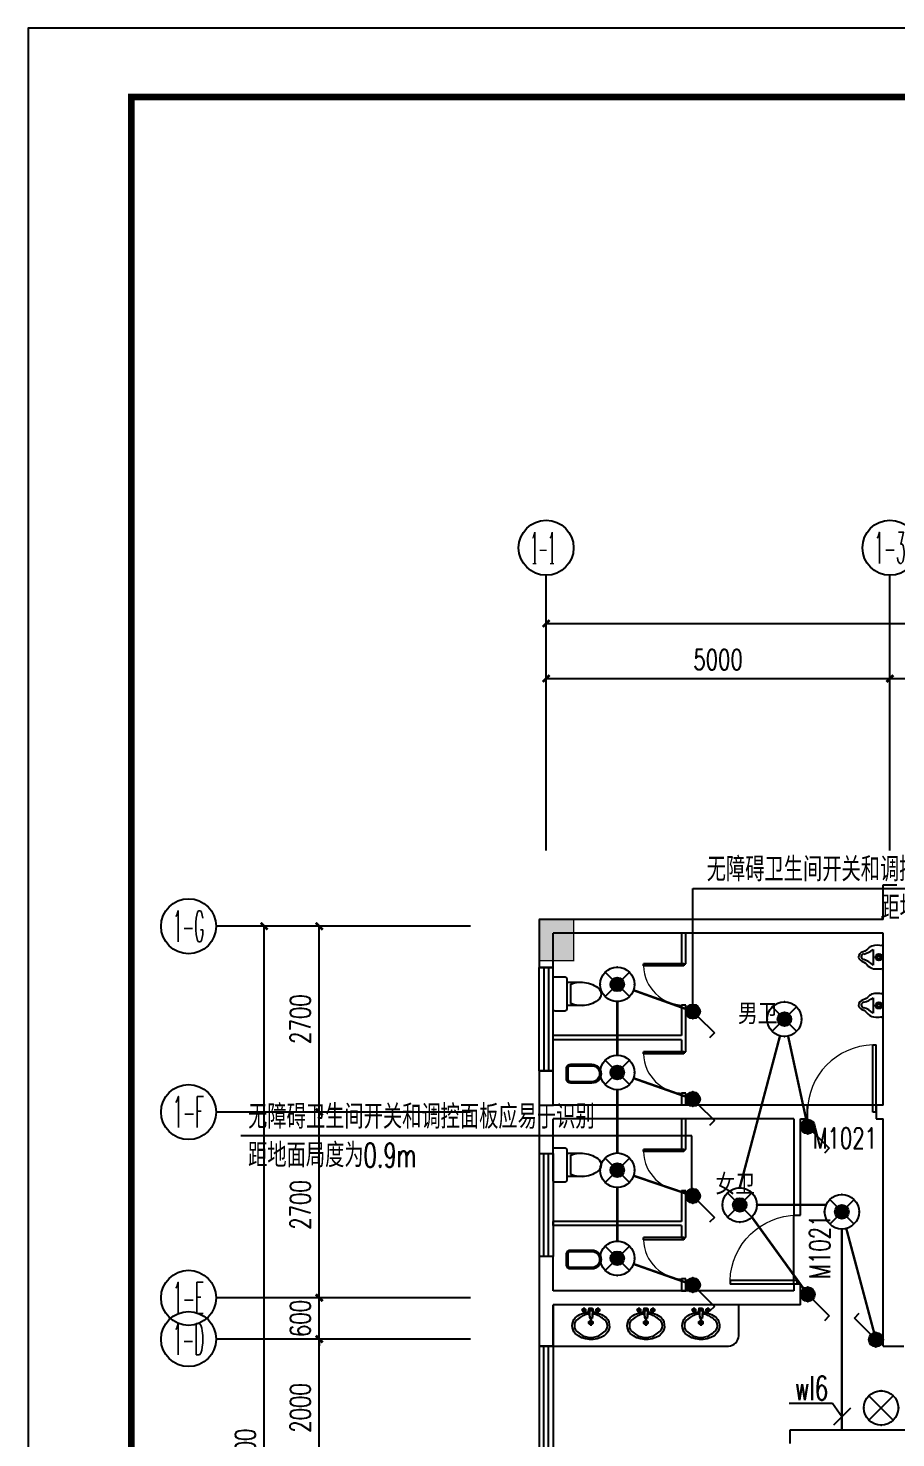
# Model space of a CAD drawing. Extents: x -6243262 to 3079315, y -2914302 to 172723.
# Drawn here: x -5609814 to -5597196, y -670772 to -650286 of the extents above; entities that cross this region are included whole.
import ezdxf
from ezdxf.enums import TextEntityAlignment as Align

# ---------------------------------------------------------------- set-up
doc = ezdxf.new("R2010")
doc.units = 0
doc.header["$LTSCALE"] = 1000
for name, color, linetype in [('0-柱网', 2, 'Continuous'), ('AXIS', 3, 'Continuous'), ('AXIS_TEXT', 7, 'Continuous'), ('CABLETRAY', 4, 'Continuous'), ('DIM-照明', 3, 'Continuous'), ('EQUIP-照明', 3, 'Continuous'), ('PUB_TEXT', 7, 'Continuous'), ('PUB_TITLE', 4, 'Continuous'), ('TEL_TEXT', 7, 'Continuous'), ('WALL', 9, 'Continuous'), ('WALL-PARAPET', 6, 'Continuous'), ('WINDOW', 4, 'Continuous'), ('WINDOW_TEXT', 7, 'Continuous'), ('WIRE-照明', 1, 'Continuous'), ('洁具', 253, 'Continuous')]:
    doc.layers.add(name, color=color, linetype=linetype)
doc.styles.add('-宋体', font='', dxfattribs={"width": 0.8})
doc.styles.add('_TCH_AXIS', font='COMPLEX', dxfattribs={"bigfont": 'GBCBIG'})
doc.styles.add('_TCH_DIM_T3', font='SIMPLEX', dxfattribs={"width": 0.705882, "bigfont": 'GBCBIG'})
doc.styles.add('_TCH_WINDOW', font='SIMPLEX', dxfattribs={"height": 3.5, "bigfont": 'GBCBIG'})
doc.styles.add('_TEL_ATTDEF', font='gbenor', dxfattribs={"bigfont": 'gbcbig'})
doc.styles.add('_TEL_DIM', font='SIMPLEX', dxfattribs={"width": 0.8, "height": 3.5, "bigfont": 'HZTXT'})
doc.styles.add('COMPLEX', font='COMPLEX')
doc.styles.get('-宋体').set_extended_font_data('SimSun')
doc.dimstyles.new('_TCH_ARCH&&100', dxfattribs={"dimtxt": 297.5, "dimasz": 100, "dimexe": 250, "dimexo": 300, "dimgap": 126.25, "dimtad": 1, "dimdec": 0, "dimzin": 0, "dimdsep": 46, "dimtxsty": '_TCH_DIM_T3', "dimblk": 'ARCHTICK', "dimcen": 0.09, "dimclrt": 7, "dimazin": 2, "dimtfac": 1, "dimtdec": 0, "dimtix": 1, "dimtmove": 2, "dimatfit": 3, "dimfxl": 0, "dimtolj": 1, "dimtzin": 0, "dimarcsym": 0})

# ---------------------------------------------------------------- blocks, each defined once
blk = doc.blocks.new('1#柱网')
at = {"layer": '0-柱网'}
blk.add_hatch(color=0, dxfattribs=at).paths.add_polyline_path([(494005, 93967), (494005, 93367), (494505, 93367), (494505, 93967)])
at = {"layer": '0-柱网', "color": 0, "const_width": 20}
blk.add_lwpolyline([(494005, 93967), (494005, 93367), (494505, 93367), (494505, 93967), (494005, 93967)], dxfattribs=at)
blk = doc.blocks.new('$WINLIB2D$00000001')
at = {"color": 0}
for points in [[(-0.5, 0.5), (-0.5, -0.5)], [(-0.5, 0.5), (0.5, 0.5)], [(0.5, -0.5), (0.5, 0.5)], [(0.5, 0.167), (-0.5, 0.167)], [(0.5, -0.167), (-0.5, -0.167)], [(-0.5, -0.5), (0.5, -0.5)]]:
    blk.add_lwpolyline(points, dxfattribs=at)
blk = doc.blocks.new('$DorLib2D$00000001')
at = {"color": 0}
for p, q in [((0.45, 0.975), (0.5, 0.975)), ((0.45, 0), (0.45, 0.975)), ((0.5, 0), (0.5, 0.975)), ((0.5, 0), (0.45, 0))]:
    blk.add_line(p, q, dxfattribs=at)
at = {"color": 0, "lineweight": 13}
blk.add_arc((0.475, 0), 0.975, 91.4693, 180, dxfattribs=at)
blk = doc.blocks.new('$plan$00003671')
at = {"layer": '洁具', "color": 0}
for p, q in [((-101, 10), (-101, -63)), ((-25, 0), (-32, -39)), ((-25, 0), (25, 0)), ((-25, 0), (-17, -148)), ((25, 0), (17, -148)), ((25, 0), (32, -39)), ((101, 10), (101, -63)), ((-64, -27), (-138, -27)), ((-32, -39), (-17, -148)), ((-24, -20), (24, -20)), ((-17, -138), (17, -138)), ((-17, -148), (17, -148)), ((0, -164), (0, -254)), ((32, -39), (17, -148)), ((138, -27), (64, -27)), ((45, -209), (-45, -209))]:
    blk.add_line(p, q, dxfattribs=at)
blk.add_lwpolyline([(25, 0), (32, -39), (30, -54, -0.144626), (222, -135, -0.454002), (196, -399, -0.337627), (-227, -368, -0.376635), (-227, -140, -0.17218), (-30, -54), (-32, -39), (-25, 0)], format="xyb", close=True, dxfattribs=at)
for centre, radius in [((-101, -27), 25.2), ((-101, -27), 15.1), ((0, -209), 30.2), ((0, -209), 20.2), ((101, -27), 25.2), ((101, -27), 15.1)]:
    blk.add_circle(centre, radius, dxfattribs=at)
for centre, radius, start, end in [((-102, -254), 138, 152.5904, 207.4096), ((-19, -374), 275, 118.8696, 138.2267), ((-16, -304), 218, 108.3074, 128.6169), ((0, -351), 268, 95.4714, 108.3074), ((-1, -27), 7.25, 80.5252, 279.4748), ((1, -27), 7.25, 260.5252, 99.4748), ((0, -351), 268, 71.6926, 84.5286), ((16, -304), 218, 51.3831, 71.6926), ((19, -374), 275, 41.7733, 61.1304), ((102, -254), 138, 332.5904, 27.4096), ((-19, -135), 275, 221.7733, 241.1304), ((-16, -205), 218, 231.3831, 251.6926), ((16, -205), 218, 288.3074, 308.6169), ((19, -135), 275, 298.8696, 318.2267), ((0, -158), 268, 251.6926, 288.3074)]:
    blk.add_arc(centre, radius, start, end, dxfattribs=at)
blk = doc.blocks.new('$plan$00002813')
at = {"layer": '洁具', "color": 0}
blk.add_line((-112, -146), (114, -146), dxfattribs=at)
blk.add_lwpolyline([(-185, 0), (-185, -10), (-164, -10, 0.125587), (-163, -162, 0.087699), (-135, -207, -0.142493), (-79, -292, 0.309604), (0, -360, 0.229829), (59, -308, -0.1358), (128, -215, 0.187963), (170, -108, 0.056569), (165, -10), (185, -10), (185, 0)], format="xyb", close=True, dxfattribs=at)
for radius in [47.3, 34.6, 22.1]:
    blk.add_circle((0, -62), radius, dxfattribs=at)
for centre, radius, start, end in [((-382, -363), 346, 14.0616, 38.7001), ((335, -366), 312, 135.2868, 164.3913), ((-6, -276), 40.9, 183.6565, 351.9398)]:
    blk.add_arc(centre, radius, start, end, dxfattribs=at)
blk = doc.blocks.new('$plan$00002866')
at = {"layer": '洁具', "color": 0}
for points in [[(-366, 138), (-59, 138, -0.388189), (0, 88), (0, -88, -0.388189), (-59, -138), (-366, -138, -0.97895)], [(-58, -116), (-376, -116, -0.936623), (-366, 117), (-58, 117, -0.381636), (-21, 86), (-21, -86, -0.399536)]]:
    blk.add_lwpolyline(points, format="xyb", close=True, dxfattribs=at)
blk.add_lwpolyline([(-306, 117, 0, 0, 0.440649), (-316, 108, 0, 0, 0), (-316, -106, 0, 0, 0.411645), (-307, -115, 1.5, 1.5, 0)], format="xyseb", dxfattribs=at)
blk = doc.blocks.new('_ArchTick')
at = {"color": 0, "linetype": 'ByBlock', "const_width": 0.4}
blk.add_lwpolyline([(-0.5, -0.5), (0.5, 0.5)], dxfattribs=at)
blk = doc.blocks.new('*D199')
at = {"layer": 'AXIS', "color": 0, "lineweight": -2, "transparency": 16777216}
for p, q in [((1535295, -770052), (1535295, -766802)), ((1575295, -770052), (1575295, -766802)), ((1535295, -767052), (1575295, -767052))]:
    blk.add_line(p, q, dxfattribs=at)
at = {"layer": 'Defpoints', "color": 0, "transparency": 16777216}
for p in [(1575295, -767052), (1535295, -770352), (1575295, -770352)]:
    blk.add_point(p, dxfattribs=at)
at = {"layer": 'AXIS', "color": 0, "lineweight": -2, "transparency": 16777216, "xscale": 100, "yscale": 100, "zscale": 100, "rotation": 180}
blk.add_blockref('_ArchTick', (1535295, -767052), dxfattribs=at)
at = {"layer": 'AXIS', "color": 0, "lineweight": -2, "transparency": 16777216, "xscale": 100, "yscale": 100, "zscale": 100}
blk.add_blockref('_ArchTick', (1575295, -767052), dxfattribs=at)
at = {"layer": 'AXIS', "color": 7, "transparency": 16777216, "insert": (1555295, -766777), "char_height": 297.5, "attachment_point": 5, "style": '_TCH_DIM_T3'}
blk.add_mtext('\\A1;40000', dxfattribs=at)
blk = doc.blocks.new('*D207')
at = {"layer": 'AXIS', "color": 0, "lineweight": -2, "transparency": 16777216}
for p, q in [((1540295, -770052), (1540295, -767602)), ((1543295, -770052), (1543295, -767602)), ((1540295, -767852), (1543295, -767852))]:
    blk.add_line(p, q, dxfattribs=at)
at = {"layer": 'Defpoints', "color": 0, "transparency": 16777216}
for p in [(1543295, -767852), (1540295, -770352), (1543295, -770352)]:
    blk.add_point(p, dxfattribs=at)
at = {"layer": 'AXIS', "color": 0, "lineweight": -2, "transparency": 16777216, "xscale": 100, "yscale": 100, "zscale": 100, "rotation": 180}
blk.add_blockref('_ArchTick', (1540295, -767852), dxfattribs=at)
at = {"layer": 'AXIS', "color": 0, "lineweight": -2, "transparency": 16777216, "xscale": 100, "yscale": 100, "zscale": 100}
blk.add_blockref('_ArchTick', (1543295, -767852), dxfattribs=at)
at = {"layer": 'AXIS', "color": 7, "transparency": 16777216, "insert": (1541795, -767577), "char_height": 297.5, "attachment_point": 5, "style": '_TCH_DIM_T3'}
blk.add_mtext('\\A1;3000', dxfattribs=at)
blk = doc.blocks.new('*D208')
at = {"layer": 'AXIS', "color": 0, "lineweight": -2, "transparency": 16777216}
for p, q in [((1535295, -770052), (1535295, -767602)), ((1540295, -770052), (1540295, -767602)), ((1535295, -767852), (1540295, -767852))]:
    blk.add_line(p, q, dxfattribs=at)
at = {"layer": 'Defpoints', "color": 0, "transparency": 16777216}
for p in [(1540295, -767852), (1535295, -770352), (1540295, -770352)]:
    blk.add_point(p, dxfattribs=at)
at = {"layer": 'AXIS', "color": 0, "lineweight": -2, "transparency": 16777216, "xscale": 100, "yscale": 100, "zscale": 100, "rotation": 180}
blk.add_blockref('_ArchTick', (1535295, -767852), dxfattribs=at)
at = {"layer": 'AXIS', "color": 0, "lineweight": -2, "transparency": 16777216, "xscale": 100, "yscale": 100, "zscale": 100}
blk.add_blockref('_ArchTick', (1540295, -767852), dxfattribs=at)
at = {"layer": 'AXIS', "color": 7, "transparency": 16777216, "insert": (1537795, -767577), "char_height": 297.5, "attachment_point": 5, "style": '_TCH_DIM_T3'}
blk.add_mtext('\\A1;5000', dxfattribs=at)
blk = doc.blocks.new('_AXISO')
at = {"color": 0}
blk.add_circle((0, 0), 0.5, dxfattribs=at)
at = {"layer": 'AXIS_TEXT', "color": 0, "style": 'COMPLEX', "width": 1.041667}
blk.add_attdef('A', text='', height=0.56, dxfattribs=at).set_placement((-0.25, -0.28), (0.25, -0.28), align=Align.FIT)
blk = doc.blocks.new('*D214')
at = {"layer": 'AXIS', "color": 0, "lineweight": -2, "transparency": 16777216}
for p, q in [((1533895, -771452), (1530945, -771452)), ((1531195, -786952), (1531195, -771452)), ((1533895, -786952), (1530945, -786952))]:
    blk.add_line(p, q, dxfattribs=at)
at = {"layer": 'Defpoints', "color": 0, "transparency": 16777216}
for p in [(1531195, -771452), (1534195, -771452), (1534195, -786952)]:
    blk.add_point(p, dxfattribs=at)
at = {"layer": 'AXIS', "color": 0, "lineweight": -2, "transparency": 16777216, "xscale": 100, "yscale": 100, "zscale": 100}
for p, rotation in [((1531195, -771452), 90), ((1531195, -786952), 270)]:
    blk.add_blockref('_ArchTick', p, dxfattribs=dict(at, rotation=rotation))
at = {"layer": 'AXIS', "color": 7, "transparency": 16777216, "insert": (1530920, -779202), "char_height": 297.5, "attachment_point": 5, "rotation": 90, "style": '_TCH_DIM_T3'}
blk.add_mtext('\\A1;15500', dxfattribs=at)
blk = doc.blocks.new('*D217')
at = {"layer": 'AXIS', "color": 0, "lineweight": -2, "transparency": 16777216}
for p, q in [((1533895, -777452), (1531745, -777452)), ((1531995, -779452), (1531995, -777452)), ((1533895, -779452), (1531745, -779452))]:
    blk.add_line(p, q, dxfattribs=at)
at = {"layer": 'Defpoints', "color": 0, "transparency": 16777216}
for p in [(1531995, -777452), (1534195, -777452), (1534195, -779452)]:
    blk.add_point(p, dxfattribs=at)
at = {"layer": 'AXIS', "color": 0, "lineweight": -2, "transparency": 16777216, "xscale": 100, "yscale": 100, "zscale": 100}
for p, rotation in [((1531995, -777452), 90), ((1531995, -779452), 270)]:
    blk.add_blockref('_ArchTick', p, dxfattribs=dict(at, rotation=rotation))
at = {"layer": 'AXIS', "color": 7, "transparency": 16777216, "insert": (1531720, -778452), "char_height": 297.5, "attachment_point": 5, "rotation": 90, "style": '_TCH_DIM_T3'}
blk.add_mtext('\\A1;2000', dxfattribs=at)
blk = doc.blocks.new('*D218')
at = {"layer": 'AXIS', "color": 0, "lineweight": -2, "transparency": 16777216}
for p, q in [((1531995, -776852), (1531995, -776752)), ((1533895, -776852), (1531745, -776852)), ((1531995, -777452), (1531995, -776852)), ((1533895, -777452), (1531745, -777452)), ((1531995, -777452), (1531995, -777552))]:
    blk.add_line(p, q, dxfattribs=at)
at = {"layer": 'Defpoints', "color": 0, "transparency": 16777216}
for p in [(1531995, -776852), (1534195, -776852), (1534195, -777452)]:
    blk.add_point(p, dxfattribs=at)
at = {"layer": 'AXIS', "color": 0, "lineweight": -2, "transparency": 16777216, "xscale": 100, "yscale": 100, "zscale": 100}
for p, rotation in [((1531995, -776852), 270), ((1531995, -777452), 90)]:
    blk.add_blockref('_ArchTick', p, dxfattribs=dict(at, rotation=rotation))
at = {"layer": 'AXIS', "color": 7, "transparency": 16777216, "insert": (1531720, -777152), "char_height": 297.5, "attachment_point": 5, "rotation": 90, "style": '_TCH_DIM_T3'}
blk.add_mtext('\\A1;600', dxfattribs=at)
blk = doc.blocks.new('*D219')
at = {"layer": 'AXIS', "color": 0, "lineweight": -2, "transparency": 16777216}
for p, q in [((1533895, -774152), (1531745, -774152)), ((1531995, -776852), (1531995, -774152)), ((1533895, -776852), (1531745, -776852))]:
    blk.add_line(p, q, dxfattribs=at)
at = {"layer": 'Defpoints', "color": 0, "transparency": 16777216}
for p in [(1531995, -774152), (1534195, -774152), (1534195, -776852)]:
    blk.add_point(p, dxfattribs=at)
at = {"layer": 'AXIS', "color": 0, "lineweight": -2, "transparency": 16777216, "xscale": 100, "yscale": 100, "zscale": 100}
for p, rotation in [((1531995, -774152), 90), ((1531995, -776852), 270)]:
    blk.add_blockref('_ArchTick', p, dxfattribs=dict(at, rotation=rotation))
at = {"layer": 'AXIS', "color": 7, "transparency": 16777216, "insert": (1531720, -775502), "char_height": 297.5, "attachment_point": 5, "rotation": 90, "style": '_TCH_DIM_T3'}
blk.add_mtext('\\A1;2700', dxfattribs=at)
blk = doc.blocks.new('*D220')
at = {"layer": 'AXIS', "color": 0, "lineweight": -2, "transparency": 16777216}
for p, q in [((1533895, -771452), (1531745, -771452)), ((1531995, -774152), (1531995, -771452)), ((1533895, -774152), (1531745, -774152))]:
    blk.add_line(p, q, dxfattribs=at)
at = {"layer": 'Defpoints', "color": 0, "transparency": 16777216}
for p in [(1531995, -771452), (1534195, -771452), (1534195, -774152)]:
    blk.add_point(p, dxfattribs=at)
at = {"layer": 'AXIS', "color": 0, "lineweight": -2, "transparency": 16777216, "xscale": 100, "yscale": 100, "zscale": 100}
for p, rotation in [((1531995, -771452), 90), ((1531995, -774152), 270)]:
    blk.add_blockref('_ArchTick', p, dxfattribs=dict(at, rotation=rotation))
at = {"layer": 'AXIS', "color": 7, "transparency": 16777216, "insert": (1531720, -772802), "char_height": 297.5, "attachment_point": 5, "rotation": 90, "style": '_TCH_DIM_T3'}
blk.add_mtext('\\A1;2700', dxfattribs=at)
blk = doc.blocks.new('$plan$00002826')
at = {"layer": '洁具', "color": 0}
for p, q in [((-260, -140), (-260, 140)), ((-200, 170), (-200, -170))]:
    blk.add_line(p, q, dxfattribs=at)
blk.add_lwpolyline([(-650, 92, 0.537872), (-650, -92, 0.149947), (-430, -170), (-200, -170), (-200, -220, 0.414214), (-170, -250), (-30, -250, 0.414214), (0, -220), (0, 220, 0.414214), (-30, 250), (-170, 250, 0.414214), (-200, 220), (-200, 170), (-430, 170, 0.149947)], format="xyb", close=True, dxfattribs=at)
for centre, start, end in [((-413, -227), 67.4505, 91.4725), ((-413, 227), 268.6339, 292.5495)]:
    blk.add_arc(centre, 398, start, end, dxfattribs=at)
blk = doc.blocks.new('$equip$00002530')
for p, q in [((-0.354, 0.354), (0.354, -0.354)), ((0.354, 0.354), (-0.354, -0.354))]:
    blk.add_line(p, q)
at = {"const_width": 0.04}
blk.add_lwpolyline([(0, 0.5, -1), (0, -0.5, -1), (0, 0.5, -2.479085)], format="xyb", dxfattribs=at)
blk.add_circle((0, 0), 0.5)
for p in [(0, 0.5), (-0.5, 0), (0.5, 0), (0, -0.5)]:
    blk.add_point(p)
at = {"color": 7, "style": '_TEL_DIM', "flags": 1}
blk.add_attdef('A', text='', height=0.00002, dxfattribs=at).set_placement((0, 0), align=Align.MIDDLE_CENTER)
at = {"color": 7, "style": '_TEL_DIM'}
blk.add_attdef('$TEXT$', text='', height=0.4, dxfattribs=at).set_placement((0.887, -0.396), align=Align.MIDDLE_CENTER)
blk = doc.blocks.new('$equip$00002828')
for p, q in [((0.354, 0.354), (-0.354, -0.354)), ((-0.354, 0.354), (0.354, -0.354))]:
    blk.add_line(p, q)
at = {"const_width": 0.04}
blk.add_lwpolyline([(0.5, 0, -1), (-0.5, 0, -1), (0.5, 0, 1)], format="xyb", dxfattribs=at)
for radius in [0.5, 0.2]:
    blk.add_circle((0, 0), radius)
for p in [(0, 0.5), (-0.5, 0), (0.5, 0), (0, -0.5)]:
    blk.add_point(p)
for points in [[(-0.173, 0.1), (0.173, 0.1), (-0.2, 0), (0.2, 0)], [(-0.173, -0.1), (0.173, -0.1), (-0.2, 0), (0.2, 0)], [(-0.1, 0.173), (0.1, 0.173), (-0.173, 0.1), (0.173, 0.1)], [(0, 0.2), (0, 0.2), (-0.1, 0.173), (0.1, 0.173)], [(-0.1, -0.173), (0.1, -0.173), (-0.173, -0.1), (0.173, -0.1)], [(0, -0.2), (0, -0.2), (-0.1, -0.173), (0.1, -0.173)]]:
    blk.add_solid(points)
at = {"color": 7, "style": '_TEL_DIM', "flags": 1}
for tag in ['A', 'REMARK']:
    blk.add_attdef(tag, text='', height=0.00002, dxfattribs=at).set_placement((0, 0), align=Align.MIDDLE_CENTER)
blk = doc.blocks.new('$equip$00001962')
for p, q in [((0.147, 0.356), (0.625, 0.833)), ((0.625, 0.833), (0.766, 0.692))]:
    blk.add_line(p, q)
blk.add_circle((0, 0.208), 0.208)
for p in [(0, 0.417), (-0.208, 0.208), (0, 0), (0.208, 0.208)]:
    blk.add_point(p)
for points in [[(0, 0.417), (0, 0.417), (-0.104, 0.389), (0.104, 0.389)], [(-0.18, 0.313), (0.18, 0.313), (-0.208, 0.208), (0.208, 0.208)], [(-0.18, 0.104), (0.18, 0.104), (-0.208, 0.208), (0.208, 0.208)], [(-0.104, 0.389), (0.104, 0.389), (-0.18, 0.313), (0.18, 0.313)], [(-0.104, 0.028), (0.104, 0.028), (-0.18, 0.104), (0.18, 0.104)], [(0, 0), (0, 0), (-0.104, 0.028), (0.104, 0.028)]]:
    blk.add_solid(points)
at = {"layer": 'TEL_TEXT', "style": '_TEL_DIM', "flags": 1}
blk.add_attdef('A', text='', height=0.00002, dxfattribs=at).set_placement((0, 0), align=Align.MIDDLE_CENTER)
blk = doc.blocks.new('55')
at = {"color": 8}
blk.add_lwpolyline([(1535395.1, -776952.2), (1535395.1, -777552.2), (1537945.1, -777552.2, 0.4142136), (1538095.1, -777402.2), (1538095.1, -776952.2)], format="xyb", dxfattribs=at)
at = {"layer": 'AXIS', "color": 8}
for p, q in [((1535295.1, -770352.2), (1535295.1, -766352.2)), ((1540295.1, -770352.2), (1540295.1, -766352.2)), ((1534195.1, -771452.2), (1530495.1, -771452.2)), ((1534195.1, -774152.2), (1530495.1, -774152.2)), ((1534195.1, -776852.2), (1530495.1, -776852.2)), ((1534195.1, -777452.2), (1530495.1, -777452.2))]:
    blk.add_line(p, q, dxfattribs=at)
at = {"layer": 'WALL', "color": 8}
for p, q in [((1540195.1, -771252.2), (1540195.1, -770852.2)), ((1540195.1, -770852.2), (1540395.1, -770852.2)), ((1540195.1, -771352.2), (1540195.1, -771252.2)), ((1535195.1, -771352.2), (1535195.1, -772052.2)), ((1540195.1, -771352.2), (1535195.1, -771352.2)), ((1535395.1, -772052.2), (1535395.1, -771552.2)), ((1540195.1, -771552.2), (1535395.1, -771552.2)), ((1540195.1, -774052.2), (1540195.1, -771552.2)), ((1535195.1, -772052.2), (1535395.1, -772052.2)), ((1535395.1, -773552.2), (1535195.1, -773552.2)), ((1535195.1, -773552.2), (1535195.1, -774152.2)), ((1535395.1, -774052.2), (1535395.1, -773552.2)), ((1537295.1, -774052.2), (1535395.1, -774052.2)), ((1538895.1, -774052.2), (1537295.1, -774052.2)), ((1539095.1, -774052.2), (1538895.1, -774052.2)), ((1539095.1, -774252.2), (1539095.1, -774052.2)), ((1540195.1, -774052.2), (1540095.1, -774052.2)), ((1540095.1, -774052.2), (1540095.1, -774252.2)), ((1535195.1, -774152.2), (1535195.1, -774752.2)), ((1537295.1, -774252.2), (1535395.1, -774252.2)), ((1535395.1, -774752.2), (1535395.1, -774252.2)), ((1538895.1, -774252.2), (1537295.1, -774252.2)), ((1538895.1, -774252.2), (1538895.1, -775652.2)), ((1538995.1, -775652.2), (1538995.1, -774252.2)), ((1538995.1, -774252.2), (1539095.1, -774252.2)), ((1540095.1, -774252.2), (1540195.1, -774252.2)), ((1540195.1, -777552.2), (1540195.1, -774252.2)), ((1535195.1, -774752.2), (1535395.1, -774752.2)), ((1538895.1, -775652.2), (1538995.1, -775652.2)), ((1535395.1, -776252.2), (1535195.1, -776252.2)), ((1535195.1, -776252.2), (1535195.1, -776852.2)), ((1535395.1, -776752.2), (1535395.1, -776252.2)), ((1538895.1, -776752.2), (1535395.1, -776752.2)), ((1538995.1, -776652.2), (1538895.1, -776652.2)), ((1538895.1, -776652.2), (1538895.1, -776752.2)), ((1538995.1, -776952.2), (1538995.1, -776652.2)), ((1535195.1, -776852.2), (1535195.1, -777552.2)), ((1535395.1, -777552.2), (1535395.1, -776952.2)), ((1538995.1, -776952.2), (1535395.1, -776952.2)), ((1535195.1, -777552.2), (1535395.1, -777552.2)), ((1540195.1, -777552.2), (1540495.1, -777552.2))]:
    blk.add_line(p, q, dxfattribs=at)
at = {"layer": 'WALL-PARAPET', "color": 8}
for p, q in [((1537265.1, -771552.2), (1537265.1, -771997.2)), ((1537325.1, -771552.2), (1537265.1, -771552.2)), ((1537325.1, -771997.2), (1537325.1, -771552.2)), ((1537265.1, -771997.2), (1537325.1, -771997.2)), ((1537325.1, -772597.2), (1537265.1, -772597.2)), ((1537265.1, -772597.2), (1537265.1, -773042.2)), ((1537325.1, -773072.2), (1537325.1, -772597.2)), ((1537265.1, -773042.2), (1535395.1, -773042.2)), ((1535395.1, -773102.2), (1535395.1, -773042.2)), ((1537265.1, -773102.2), (1535395.1, -773102.2)), ((1537265.1, -773102.2), (1537265.1, -773277.2)), ((1537325.1, -773277.2), (1537325.1, -773072.2)), ((1537265.1, -773277.2), (1537325.1, -773277.2)), ((1537325.1, -773877.2), (1537265.1, -773877.2)), ((1537265.1, -773877.2), (1537265.1, -774052.2)), ((1537325.1, -774052.2), (1537325.1, -773877.2)), ((1537265.1, -774252.2), (1537265.1, -774697.2)), ((1537325.1, -774252.2), (1537265.1, -774252.2)), ((1537325.1, -774697.2), (1537325.1, -774252.2)), ((1537265.1, -774697.2), (1537325.1, -774697.2)), ((1537325.1, -775297.2), (1537265.1, -775297.2)), ((1537265.1, -775297.2), (1537265.1, -775742.2)), ((1537325.1, -775772.2), (1537325.1, -775297.2)), ((1537265.1, -775742.2), (1535395.1, -775742.2)), ((1535395.1, -775802.2), (1535395.1, -775742.2)), ((1537325.1, -775977.2), (1537325.1, -775772.2)), ((1537265.1, -775802.2), (1535395.1, -775802.2)), ((1537265.1, -775802.2), (1537265.1, -775977.2)), ((1537265.1, -775977.2), (1537325.1, -775977.2)), ((1537325.1, -776577.2), (1537265.1, -776577.2)), ((1537265.1, -776577.2), (1537265.1, -776752.2)), ((1537325.1, -776752.2), (1537325.1, -776577.2)), ((1537265.1, -776752.2), (1537325.1, -776752.2))]:
    blk.add_line(p, q, dxfattribs=at)
at = {"layer": 'WINDOW', "color": 8}
for p, q in [((1540095.1, -774052.2), (1539095.1, -774052.2)), ((1538895.1, -776652.2), (1538895.1, -775652.2))]:
    blk.add_line(p, q, dxfattribs=at)
at = {"color": 8}
for name, p, rotation in [('$plan$00002813', (1540195.1, -771902.2), 269.9999999999999), ('$plan$00002813', (1540195.1, -772602.2), 269.9999999999999), ('$plan$00002866', (1535592.8, -773595), 180), ('$plan$00002866', (1535592.8, -776295), 179.9999999999999), ('$plan$00003671', (1535945.1, -777003.1), 359.9999999999999), ('$plan$00003671', (1536745.1, -777003.1), 359.9999999999999), ('$plan$00003671', (1537545.1, -777003.1), 359.9999999999999)]:
    blk.add_blockref(name, p, dxfattribs=dict(at, rotation=rotation))
at = {"color": 8, "yscale": -1, "rotation": 180}
for p in [(1535395.1, -772435.9), (1535395.1, -774921.1)]:
    blk.add_blockref('$plan$00002826', p, dxfattribs=at)
at = {"layer": '0-柱网', "color": 8}
blk.add_blockref('1#柱网', (1041190.1, -865319.4), dxfattribs=at)
at = {"layer": 'AXIS', "color": 8}
ref = blk.add_blockref('_AXISO', (1535295.1, -765952.2), dxfattribs=dict(at, xscale=800, yscale=800, zscale=800))
ref.add_attrib('A', '1-1 ', dxfattribs={"layer": 'AXIS_TEXT', "color": 8, "height": 452.55, "style": '_TCH_AXIS', "width": 0.42}).set_placement((1535068.8, -766178.5), (1535521.4, -766178.5), align=Align.FIT)
ref = blk.add_blockref('_AXISO', (1540295.1, -765952.2), dxfattribs=dict(at, xscale=800, yscale=800, zscale=800))
ref.add_attrib('A', '1-3', dxfattribs={"layer": 'AXIS_TEXT', "color": 8, "height": 452.55, "style": '_TCH_AXIS', "width": 0.381818}).set_placement((1540068.8, -766178.5), (1540521.4, -766178.5), align=Align.FIT)
ref = blk.add_blockref('_AXISO', (1530095.1, -771452.2), dxfattribs=dict(at, xscale=800, yscale=800, zscale=800))
ref.add_attrib('A', '1-G', dxfattribs={"layer": 'AXIS_TEXT', "color": 8, "height": 452.55, "style": '_TCH_AXIS', "width": 0.355932}).set_placement((1529868.8, -771678.5), (1530321.4, -771678.5), align=Align.FIT)
ref = blk.add_blockref('_AXISO', (1530095.1, -774152.2), dxfattribs=dict(at, xscale=800, yscale=800, zscale=800))
ref.add_attrib('A', '1-F', dxfattribs={"layer": 'AXIS_TEXT', "color": 8, "height": 452.55, "style": '_TCH_AXIS', "width": 0.368421}).set_placement((1529868.8, -774378.5), (1530321.4, -774378.5), align=Align.FIT)
ref = blk.add_blockref('_AXISO', (1530095.1, -776852.2), dxfattribs=dict(at, xscale=800, yscale=800, zscale=800))
ref.add_attrib('A', '1-E', dxfattribs={"layer": 'AXIS_TEXT', "color": 8, "height": 452.55, "style": '_TCH_AXIS', "width": 0.368421}).set_placement((1529868.8, -777078.5), (1530321.4, -777078.5), align=Align.FIT)
ref = blk.add_blockref('_AXISO', (1530095.1, -777452.2), dxfattribs=dict(at, xscale=800, yscale=800, zscale=800))
ref.add_attrib('A', '1-D', dxfattribs={"layer": 'AXIS_TEXT', "color": 8, "height": 452.55, "style": '_TCH_AXIS', "width": 0.362069}).set_placement((1529868.8, -777678.5), (1530321.4, -777678.5), align=Align.FIT)
at = {"layer": 'WINDOW', "color": 8, "rotation": 90}
for name, p, xscale, yscale, zscale in [('$WINLIB2D$00000001', (1535295.1, -772802.2), 1500, 200, 1500), ('$DorLib2D$00000001', (1537295.1, -772297.2), 600, 600, 600), ('$DorLib2D$00000001', (1537295.1, -773577.2), 600, 600, 600), ('$DorLib2D$00000001', (1537295.1, -774997.2), 600, 600, 600), ('$WINLIB2D$00000001', (1535295.1, -775502.2), -1500, 200, -1500), ('$DorLib2D$00000001', (1537295.1, -776277.2), 600, 600, 600), ('$WINLIB2D$00000001', (1535295.1, -778452.2), -1800.00000000004, -200, -1800.00000000004)]:
    blk.add_blockref(name, p, dxfattribs=dict(at, xscale=xscale, yscale=yscale, zscale=zscale))
at = {"layer": 'WINDOW', "color": 8}
ref = blk.add_blockref('$DorLib2D$00000001', (1539595.1, -774152.2), dxfattribs=dict(at, xscale=-1000, yscale=-1000, zscale=-1000, rotation=180))
ref.add_attrib('A', 'M1021', (1539170.1, -774680.8), dxfattribs={"layer": 'WINDOW_TEXT', "color": 8, "height": 297.5, "style": '_TCH_WINDOW', "width": 0.705882})
ref = blk.add_blockref('$DorLib2D$00000001', (1538945.1, -776152.2), dxfattribs=dict(at, xscale=-1000, yscale=1000, zscale=-1000, rotation=90))
ref.add_attrib('A', 'M1021', (1539423.8, -776577.2), dxfattribs={"layer": 'WINDOW_TEXT', "color": 8, "height": 297.5, "rotation": 90, "style": '_TCH_WINDOW', "width": 0.705882})
at = {"layer": 'PUB_TEXT', "color": 8, "style": '-宋体', "width": 0.8}
for s, p in [('男卫', (1538083.7, -772846.4)), ('女卫', (1537756.3, -775325))]:
    blk.add_text(s, height=264.35, dxfattribs=at).set_placement(p)
at = {"layer": 'AXIS', "color": 8}
for p1, p2, distance, picture, middle in [((1535295.1, -770352.2), (1575295.1, -770352.2), 3300, '*D199', (1555295.1, -766777.2)), ((1535295.1, -770352.2), (1540295.1, -770352.2), 2500, '*D208', (1537795.1, -767577.2)), ((1540295.1, -770352.2), (1543295.1, -770352.2), 2500, '*D207', (1541795.1, -767577.2)), ((1534195.1, -786952.2), (1534195.1, -771452.2), 3000, '*D214', (1530920.1, -779202.2)), ((1534195.1, -774152.2), (1534195.1, -771452.2), 2200, '*D220', (1531720.1, -772802.2)), ((1534195.1, -776852.2), (1534195.1, -774152.2), 2200, '*D219', (1531720.1, -775502.2)), ((1534195.1, -777452.2), (1534195.1, -776852.2), 2200, '*D218', (1531720.1, -777152.2)), ((1534195.1, -779452.2), (1534195.1, -777452.2), 2200, '*D217', (1531720.1, -778452.2))]:
    dim = blk.add_aligned_dim(p1=p1, p2=p2, distance=distance, dimstyle='_TCH_ARCH&&100', dxfattribs=at)
    dim.commit()
    dim.dimension.update_dxf_attribs({"geometry": picture, "text_midpoint": middle})

msp = doc.modelspace()

# ---------------------------------------------------------------- linework, layer by layer
at = {"layer": 'CABLETRAY'}
for p, q in [((-5598733.5, -670856.6), (-5598733.5, -670656.6)), ((-5598733.5, -670656.6), (-5586095.8, -670656.6))]:
    msp.add_line(p, q, dxfattribs=at)
at = {"layer": 'DIM-照明'}
for p, q in [((-5600147.1, -664576.2), (-5600147.1, -662789.9)), ((-5600147.1, -662789.9), (-5594867.5, -662789.9)), ((-5600164.6, -666384.8), (-5606720.7, -666384.8)), ((-5600164.6, -667256.1), (-5600164.6, -666384.8)), ((-5597857.5, -670341.5), (-5598105, -670589))]:
    msp.add_line(p, q, dxfattribs=at)
for points in [[(-5598115.9, -670274.4), (-5598749.6, -670274.4)], [(-5597981.3, -670465.2), (-5598115.9, -670274.4)]]:
    msp.add_lwpolyline(points, dxfattribs=at)
at = {"layer": 'PUB_TITLE'}
msp.add_lwpolyline([(-5609813.8, -692286.4), (-5550413.8, -692286.4), (-5550413.8, -650286.4), (-5609813.8, -650286.4)], close=True, dxfattribs=at)
at = {"layer": 'PUB_TITLE', "const_width": 100}
msp.add_lwpolyline([(-5608313.8, -691286.4), (-5551413.8, -691286.4), (-5551413.8, -651286.4), (-5608313.8, -651286.4)], close=True, dxfattribs=at)
at = {"layer": 'WIRE-照明', "linetype": 'Continuous', "const_width": 35}
for points in [[(-5601010.9, -664266.8), (-5600245.2, -664541)], [(-5601246.3, -665212.5), (-5601246.3, -664432.5)], [(-5599466.3, -667137.5), (-5598880.4, -664929.1)], [(-5598763.2, -664931.8), (-5598499.2, -666148)], [(-5601010.5, -665545.6), (-5600245.4, -665815.4)], [(-5601246.3, -666632.5), (-5601246.3, -665712.5)], [(-5601009.6, -666962.9), (-5600245.7, -667222.5)], [(-5601246.3, -667912.5), (-5601246.3, -667132.5)], [(-5599216.3, -667387.5), (-5598210.4, -667387.5)], [(-5599289.5, -667564.3), (-5598538.2, -668603.1)], [(-5597981.3, -670656.6), (-5597981.3, -667737.5)], [(-5597916.8, -667729), (-5597512.3, -669243.9)], [(-5601010.5, -668245.6), (-5600245.4, -668515.4)]]:
    msp.add_lwpolyline(points, dxfattribs=at)

# ---------------------------------------------------------------- block references
msp.add_blockref('55', (-7137576.4, 108114.7))
at = {"layer": 'EQUIP-照明', "xscale": 500, "yscale": 500, "zscale": 500}
for p in [(-5601246.3, -664182.5), (-5598816.3, -664687.5), (-5601246.3, -665462.5), (-5601246.3, -666882.5), (-5599466.3, -667387.5), (-5597981.3, -667487.5), (-5601246.3, -668162.5)]:
    msp.add_blockref('$equip$00002828', p, dxfattribs=at)
for p, rotation in [((-5600251.3, -664576.2), 270), ((-5600251.3, -665850), 270), ((-5598581.3, -666249.8), 270), ((-5600251.3, -667256.1), 270), ((-5600251.3, -668550), 270), ((-5598581.3, -668687.5), 270), ((-5597381.3, -669344.5), 90)]:
    msp.add_blockref('$equip$00001962', p, dxfattribs=dict(at, rotation=rotation))
at = {"layer": 'EQUIP-照明'}
ref = msp.add_blockref('$equip$00002530', (-5597409.8, -670337.5), dxfattribs=dict(at, xscale=500, yscale=500, zscale=500))
ref.add_attrib('$TEXT$', 'IR', dxfattribs={"layer": '0', "color": 7, "height": 200, "style": '_TEL_ATTDEF'}).set_placement((-5596966.2, -670535.4), align=Align.MIDDLE_CENTER)

# ---------------------------------------------------------------- texts
at = {"layer": 'DIM-照明', "color": 7, "style": '_TEL_DIM'}
for s, width, p in [('无障碍卫生间开关和调控面板应易于识别', 0.8, (-5599946.3, -662684.9)), ('距地面局度为', 0.8, (-5597420.5, -663244.9)), ('无障碍卫生间开关和调控面板应易于识别', 0.8, (-5606615.7, -666279.8)), ('距地面局度为', 0.8, (-5606615.7, -666839.8)), ('0.9m', 0.64, (-5604935.7, -666839.8)), ('wl6', 0.64, (-5598662.1, -670224.4))]:
    msp.add_text(s, height=350, dxfattribs=dict(at, width=width)).set_placement(p)

doc.saveas('drawing.dxf')
